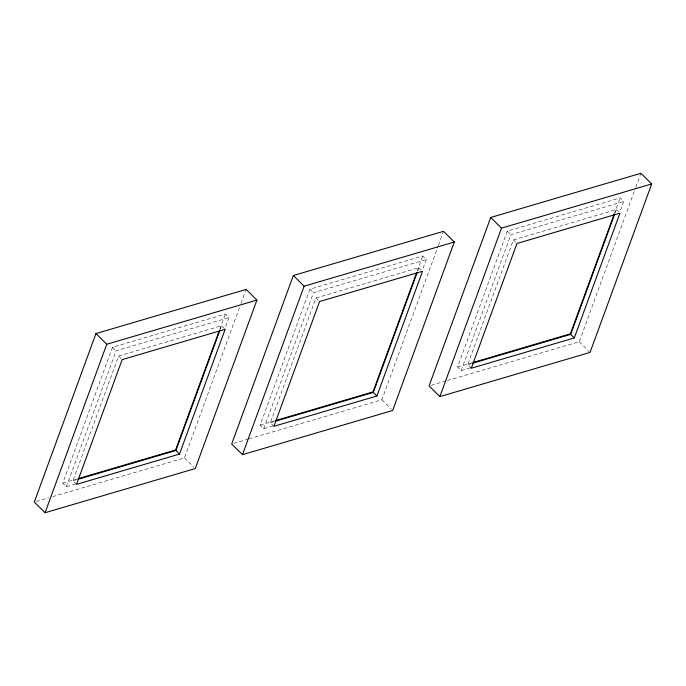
<?xml version="1.0" encoding="UTF-8"?>
<svg xmlns="http://www.w3.org/2000/svg" width="686" height="686" viewBox="0 0 686 686"><rect width="100%" height="100%" fill="white"/><g stroke="black" fill="none" stroke-linecap="round" stroke-linejoin="round"><path stroke-width="0.51" stroke-dasharray="3.43 2.57" d="M75.606 484.007L66.371 486.717L62.778 483.158L112.521 347.236L225.342 314.042L228.944 317.601L224.922 328.603M66.371 486.717L116.114 350.795L228.944 317.601M76.532 484.359L72.93 480.8L118.584 356.051L221.561 325.756L224.442 328.603M219.863 329.04L225.342 314.042M220.095 329.786L221.561 325.756M52.693 496.638L184.483 457.871L239.525 307.448M241 303.444L246.137 289.398M272.994 425.937L263.767 428.656L260.166 425.097L309.909 289.166L422.739 255.981L426.332 259.54L422.31 270.533M263.767 428.656L313.502 292.733L426.332 259.54M273.92 426.298L270.327 422.739L315.98 297.981L418.957 267.694L421.11 269.83M417.251 270.97L422.739 255.981M417.851 270.713L418.957 267.694M249.061 438.877L381.87 399.809L438.02 246.377M438.388 245.374L443.525 231.336M470.382 367.876L461.155 370.594L457.553 367.027L507.297 231.105L620.127 197.92L623.72 201.478L620.067 211.468M461.155 370.594L510.899 234.663L623.72 201.478M471.308 368.236L467.715 364.669L513.368 239.92L616.345 209.624L618.498 211.76M614.27 213.903L620.127 197.92M615.239 212.643L616.345 209.624M447.469 380.507L579.258 341.739L635.408 188.316M635.776 187.312L640.913 173.275M62.778 483.158L77.141 478.939M260.166 425.097L274.529 420.87M457.553 367.027L471.917 362.808M72.93 480.8L75.992 479.9M270.327 422.739L274.4 421.538M467.715 364.669L471.788 363.477M36.341 501.449L48.603 497.839M233.729 443.388L248.032 439.177M431.125 385.318L446.449 380.807M507.297 231.105L510.899 234.663M513.368 239.92L516.961 243.479M579.258 341.739L589.325 351.712M309.909 289.166L313.502 292.733M315.98 297.981L319.573 301.548M381.87 399.809L391.217 409.062M112.521 347.236L116.114 350.795M118.584 356.051L122.185 359.61M184.483 457.871L193.829 467.123"/><path stroke-width="1.03" d="M95.954 333.576L34.3 502.049L45.087 512.725L195.27 468.547L256.924 300.082L246.137 289.398L95.954 333.576L106.742 344.261L256.924 300.082M45.087 512.725L106.742 344.261M219.126 331.038L175.607 449.973L78.161 478.639M78.032 479.3L175.908 450.513L219.726 330.789M179.509 454.072L225.162 329.314L122.185 359.61L76.532 484.359L179.509 454.072L175.908 450.513M293.342 275.515L231.688 443.988L242.475 454.664L392.658 410.485L454.312 242.012L443.525 231.336L293.342 275.515L304.13 286.191L454.312 242.012M242.475 454.664L304.13 286.191M416.522 272.968L372.995 391.903L275.549 420.569M275.42 421.238L373.304 392.443L417.114 272.719M376.897 396.002L422.55 271.253L319.573 301.548L273.92 426.298L376.897 396.002L373.304 392.443M490.73 217.453L429.076 385.918L439.863 396.602L590.046 352.424L651.7 183.951L640.913 173.275L490.73 217.453L501.517 228.129L651.7 183.951M439.863 396.602L501.517 228.129M614.27 213.903L570.383 333.842L472.946 362.508M472.808 363.177L570.692 334.382L614.502 214.658M574.285 337.941L619.938 213.183L516.961 243.479L471.308 368.236L574.285 337.941L570.692 334.382"/></g></svg>
